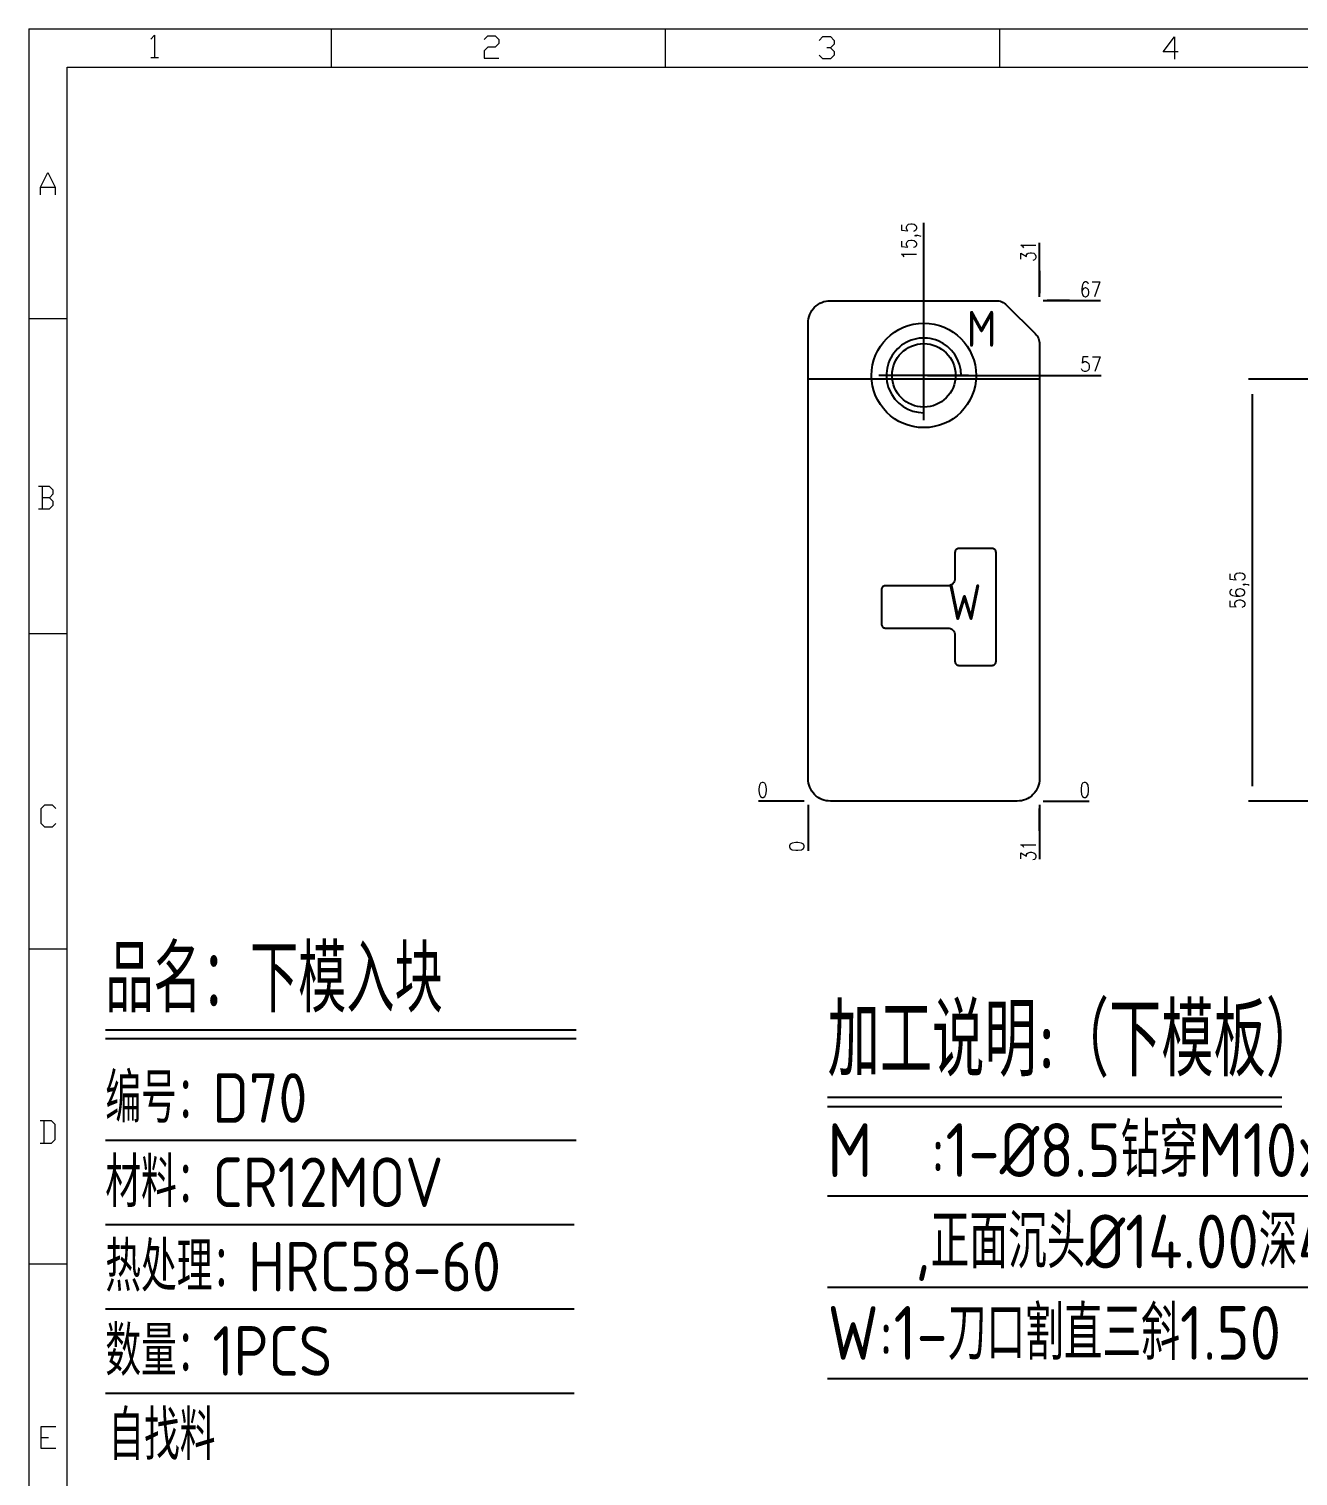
# Model space of a CAD drawing. Header units: millimetres. Extents: x 88508 to 142116, y -5268 to 20283.
# Drawn here: x 97681.9 to 97851.9, y -2783 to -2589.2 of the extents above; entities that cross this region are included whole.
import ezdxf
from ezdxf.enums import TextEntityAlignment as Align

# ---------------------------------------------------------------- set-up
doc = ezdxf.new("R2010")
doc.units = ezdxf.units.MM
doc.linetypes.add('CENTER', pattern=[0])
for name, color, linetype in [('DIE_P', 2, 'Continuous'), ('DIM', 4, 'Continuous'), ('TEXT', 4, 'Continuous')]:
    doc.layers.add(name, color=color, linetype=linetype)
doc.styles.add('gbenor', font='gbenor.shx', dxfattribs={"bigfont": 'gbcbig.shx'})
doc.styles.add('GBENOR_', font='gbenor.shx', dxfattribs={"bigfont": 'gbcbig'})
doc.styles.get("Standard").update_dxf_attribs({"font": 'txt.shx', "width": 0.85, "bigfont": 'ctxt.shx'})
doc.styles.add('TXT', font='txt.shx', dxfattribs={"width": 0.8, "bigfont": 'ctxt.shx'})
doc.dimstyles.new('T-2-WX', dxfattribs={"dimtxt": 2, "dimasz": 2, "dimexe": 0.5, "dimexo": 0.5, "dimgap": 0.5, "dimtad": 1, "dimtxsty": 'Standard', "dimblk": 'OPEN30', "dimcen": 0, "dimazin": 3, "dimtfac": 1, "dimtmove": 0, "dimatfit": 3, "dimldrblk": 'OPEN30', "dimlwd": -1, "dimlwe": -1})

# ---------------------------------------------------------------- blocks, each defined once
blk = doc.blocks.new('U40')
at = {"color": 254, "lineweight": 18}
for p, q in [((0, 1783.5), (0, 0)), ((0, 1783.5), (2530.2, 1783.5)), ((941.1, 1783.5), (941.1, 1746.5)), ((37, 37), (37, 1746.5)), ((37, 1746.5), (2493.2, 1746.5)), ((0, 1502.7), (37, 1502.7)), ((0, 1197.2), (37, 1197.2)), ((0, 891.7), (37, 891.7)), ((0, 586.3), (37, 586.3))]:
    blk.add_line(p, q, dxfattribs=at)
at = {"color": 254, "linetype": 'Continuous', "lineweight": 18}
for p, q in [((293.1, 1783.5), (293.1, 1746.5)), ((617.1, 1783.5), (617.1, 1746.5))]:
    blk.add_line(p, q, dxfattribs=at)
at = {"color": 92, "lineweight": 18}
for points in [[(118.3, 1773.7), (121.9, 1777.3), (121.9, 1755.8)], [(441.4, 1773.1), (445, 1776.7), (452.2, 1776.7), (455.8, 1773.1), (455.8, 1769.5), (452.2, 1765.9), (445, 1765.9), (441.4, 1762.3), (441.4, 1755.1), (455.8, 1755.1)], [(766.4, 1772.4), (770, 1776), (777.2, 1776), (780.8, 1772.4), (780.8, 1768.8), (777.2, 1765.2), (773.6, 1765.2)], [(1114.4, 1761.4), (1100, 1761.4), (1110.8, 1775.8), (1110.8, 1754.2)], [(118.3, 1755.8), (125.5, 1755.8)], [(777.2, 1765.2), (780.8, 1761.6), (780.8, 1758), (777.2, 1754.4), (770, 1754.4), (766.4, 1758)], [(11.1, 1622.8), (11.1, 1630), (18.3, 1644.4), (25.5, 1630), (25.5, 1622.8)], [(11.1, 1630), (25.5, 1630)], [(20, 1329), (23.6, 1332.6), (23.6, 1336.2), (20, 1339.8), (9.2, 1339.8)], [(12.8, 1339.8), (12.8, 1318.2)], [(9.2, 1318.2), (20, 1318.2), (23.6, 1321.8), (23.6, 1325.4), (20, 1329), (12.8, 1329)], [(26.1, 1013.2), (22.5, 1009.6), (15.3, 1009.6), (11.7, 1013.2), (11.7, 1027.6), (15.3, 1031.2), (22.5, 1031.2), (26.1, 1027.6)], [(11, 703.2), (21.8, 703.2), (25.4, 706.8), (25.4, 721.2), (21.8, 724.8), (11, 724.8)], [(14.6, 724.8), (14.6, 703.2)], [(26.1, 407), (11.7, 407), (11.7, 428.6), (26.1, 428.6)], [(11.7, 417.8), (18.9, 417.8)]]:
    blk.add_lwpolyline(points, dxfattribs=at)
at = {"lineweight": 18, "style": 'GBENOR_'}
blk.add_attdef('文档路径', (2126, 386.9), '', height=17.8, dxfattribs=at)
at = {"lineweight": 20, "style": 'TXT'}
for tag, height, p in [('18-**-**', 16.3, (1866.6, 256.2)), ('客户名称', 16.1, (1741.1, 134, 0)), ('料厚:', 16.1, (1741.3, 93.2, 0))]:
    blk.add_attdef(tag, text='', height=height, dxfattribs=at).set_placement(p, align=Align.MIDDLE)
for tag, p, height in [('88888', (1850.9, 207.5), 14.9), ('材质:', (1691.2, 168, 0), 16.1), ('核准', (1869.4, 127.5, 0), 16.1), ('设计', (1868.8, 88.3, 0), 16.1), ('绘图', (1868.2, 49.1, 0), 16.1)]:
    blk.add_attdef(tag, p, '', height=height, dxfattribs=at)
for tag, p, height, width in [('3', (2234.7, 206.9), 15.8, 0.7), ('4', (2234.7, 167.4), 15.8, 0.7), ('核准日期', (2041.1, 124.2, 0), 16.1, 0.68), ('设计日期', (2041.1, 84.5, 0), 16.1, 0.68), ('1', (2251.9, 85.9), 14.6, 0.7), ('绘图日期', (2040.9, 46.4, 0), 16.1, 0.68), ('2', (2235, 49.2), 14.6, 0.7)]:
    blk.add_attdef(tag, p, '', height=height, dxfattribs=dict(at, width=width))
blk = doc.blocks.new('*D10145')
at = {"layer": 'Defpoints', "color": 0}
for p in [(97857.04, -2636.09), (97845.72, -2692.59), (97857.04, -2692.59)]:
    blk.add_point(p, dxfattribs=at)
at = {"layer": 'DIM', "color": 0}
for p, q in [((97856.54, -2636.09), (97845.22, -2636.09)), ((97845.72, -2638.09), (97845.72, -2690.59)), ((97856.54, -2692.59), (97845.22, -2692.59))]:
    blk.add_line(p, q, dxfattribs=at)
at = {"layer": 'DIM', "color": 0, "insert": (97844.03, -2664.34), "char_height": 2, "attachment_point": 5, "rotation": 90}
blk.add_mtext('56,5', dxfattribs=at)
blk = doc.blocks.new('_Open30')
blk = doc.blocks.new('*D10146')
at = {"layer": 'Defpoints', "color": 0}
for p in [(97786.25, -2692.59), (97817.25, -2692.59), (97822.25, -2692.59)]:
    blk.add_point(p, dxfattribs=at)
at = {"layer": 'DIM', "color": 0}
blk.add_line((97817.75, -2692.59), (97823.88, -2692.59), dxfattribs=at)
at = {"layer": 'DIM', "color": 0, "insert": (97823.31, -2691.09), "char_height": 2, "attachment_point": 5}
blk.add_mtext('0', dxfattribs=at)
blk = doc.blocks.new('*D10147')
at = {"layer": 'Defpoints', "color": 0}
for p in [(97801.75, -2635.59), (97822.25, -2635.59), (97786.25, -2692.59)]:
    blk.add_point(p, dxfattribs=at)
at = {"layer": 'DIM', "color": 0}
for p, q in [((97802.25, -2635.59), (97814.25, -2635.59)), ((97814.25, -2635.59), (97818.25, -2635.59)), ((97818.25, -2635.59), (97825.5, -2635.59))]:
    blk.add_line(p, q, dxfattribs=at)
at = {"layer": 'DIM', "color": 0, "insert": (97824.12, -2634.09), "char_height": 2, "attachment_point": 5}
blk.add_mtext('57', dxfattribs=at)
blk = doc.blocks.new('*D10148')
at = {"layer": 'Defpoints', "color": 0}
for p in [(97817.25, -2625.59), (97822.25, -2625.59), (97786.25, -2692.59)]:
    blk.add_point(p, dxfattribs=at)
at = {"layer": 'DIM', "color": 0}
for p, q in [((97817.75, -2625.59), (97821.25, -2625.59)), ((97821.25, -2625.59), (97818.25, -2625.59)), ((97818.25, -2625.59), (97825.42, -2625.59))]:
    blk.add_line(p, q, dxfattribs=at)
at = {"layer": 'DIM', "color": 0, "insert": (97824.08, -2624.09), "char_height": 2, "attachment_point": 5}
blk.add_mtext('67', dxfattribs=at)
blk = doc.blocks.new('*D10149')
at = {"layer": 'Defpoints', "color": 0}
for p in [(97781.25, -2692.59), (97786.25, -2692.59), (97786.25, -2692.59)]:
    blk.add_point(p, dxfattribs=at)
at = {"layer": 'DIM', "color": 0}
blk.add_line((97785.75, -2692.59), (97779.61, -2692.59), dxfattribs=at)
at = {"layer": 'DIM', "color": 0, "insert": (97780.18, -2691.09), "char_height": 2, "attachment_point": 5}
blk.add_mtext('0', dxfattribs=at)
blk = doc.blocks.new('*D10150')
at = {"layer": 'Defpoints', "color": 0}
for p in [(97786.25, -2692.59), (97817.25, -2692.59), (97817.25, -2697.59)]:
    blk.add_point(p, dxfattribs=at)
at = {"layer": 'DIM', "color": 0}
for p, q in [((97817.25, -2693.09), (97817.25, -2696.59)), ((97817.25, -2696.59), (97817.25, -2693.59)), ((97817.25, -2693.59), (97817.25, -2700.36))]:
    blk.add_line(p, q, dxfattribs=at)
at = {"layer": 'DIM', "color": 0, "insert": (97815.75, -2699.23), "char_height": 2, "attachment_point": 5, "rotation": 90}
blk.add_mtext('31', dxfattribs=at)
blk = doc.blocks.new('*D10151')
at = {"layer": 'Defpoints', "color": 0}
for p in [(97786.25, -2692.59), (97786.25, -2692.59), (97786.25, -2697.59)]:
    blk.add_point(p, dxfattribs=at)
at = {"layer": 'DIM', "color": 0}
blk.add_line((97786.25, -2693.09), (97786.25, -2699.23), dxfattribs=at)
at = {"layer": 'DIM', "color": 0, "insert": (97784.75, -2698.66), "char_height": 2, "attachment_point": 5, "rotation": 90}
blk.add_mtext('0', dxfattribs=at)
blk = doc.blocks.new('*D10152')
at = {"layer": 'Defpoints', "color": 0}
for p in [(97817.25, -2620.59), (97817.25, -2625.59), (97786.25, -2692.59)]:
    blk.add_point(p, dxfattribs=at)
at = {"layer": 'DIM', "color": 0}
for p, q in [((97817.25, -2624.59), (97817.25, -2617.83)), ((97817.25, -2625.09), (97817.25, -2621.59)), ((97817.25, -2621.59), (97817.25, -2624.59))]:
    blk.add_line(p, q, dxfattribs=at)
at = {"layer": 'DIM', "color": 0, "insert": (97815.75, -2618.96), "char_height": 2, "attachment_point": 5, "rotation": 90}
blk.add_mtext('31', dxfattribs=at)
blk = doc.blocks.new('*D10153')
at = {"layer": 'Defpoints', "color": 0}
for p in [(97801.75, -2620.59), (97801.75, -2635.59), (97786.25, -2692.59)]:
    blk.add_point(p, dxfattribs=at)
at = {"layer": 'DIM', "color": 0}
for p, q in [((97801.75, -2624.59), (97801.75, -2615.15)), ((97801.75, -2628.59), (97801.75, -2624.59)), ((97801.75, -2635.09), (97801.75, -2628.59))]:
    blk.add_line(p, q, dxfattribs=at)
at = {"layer": 'DIM', "color": 0, "insert": (97800.06, -2617.62), "char_height": 2, "attachment_point": 5, "rotation": 90}
blk.add_mtext('15,5', dxfattribs=at)

msp = doc.modelspace()

# ---------------------------------------------------------------- linework, layer by layer
at = {"layer": 'DIE_P', "linetype": 'Continuous'}
msp.add_lwpolyline([(97789.247, -2692.593, -0.4142136), (97786.247, -2689.593), (97786.247, -2628.593, -0.4142136), (97789.247, -2625.593), (97811.419, -2625.593, -0.1989124), (97812.833, -2626.179), (97816.661, -2630.007, -0.1989124), (97817.247, -2631.421), (97817.247, -2689.593, -0.4142136), (97814.247, -2692.593)], format="xyb", close=True, dxfattribs=at)
at = {"layer": 'DIE_P'}
msp.add_lwpolyline([(97806.747, -2635.593, 2.4142136), (97801.747, -2640.593)], format="xyb", dxfattribs=at)
at = {"layer": 'DIE_P', "linetype": 'CENTER'}
for points in [[(97801.747, -2641.593), (97801.747, -2629.593)], [(97807.747, -2635.593), (97795.747, -2635.593)]]:
    msp.add_lwpolyline(points, dxfattribs=at)
at = {"layer": 'DIE_P', "linetype": 'Continuous'}
msp.add_lwpolyline([(97817.247, -2636.09), (97786.247, -2636.09)], dxfattribs=at)
at = {"layer": 'DIE_P', "color": 6, "linetype": 'Continuous'}
msp.add_lwpolyline([(97796.597, -2663.768, 0.4142136), (97796.072, -2664.293), (97796.072, -2668.893, 0.4142136), (97796.597, -2669.418), (97804.947, -2669.418, -0.4142136), (97805.922, -2670.393), (97805.922, -2673.893, 0.4142136), (97806.447, -2674.418), (97810.897, -2674.418, 0.4142136), (97811.422, -2673.893), (97811.422, -2659.293, 0.4142136), (97810.897, -2658.768), (97806.447, -2658.768, 0.4142136), (97805.922, -2659.293), (97805.922, -2662.793, -0.4142136), (97804.947, -2663.768)], format="xyb", close=True, dxfattribs=at)
at = {"layer": 'DIE_P', "linetype": 'Continuous'}
msp.add_circle((97801.747, -2635.593), 7, dxfattribs=at)
at = {"layer": 'DIE_P'}
msp.add_circle((97801.747, -2635.593), 4.25, dxfattribs=at)
at = {"layer": 'DIM', "color": 4, "linetype": 'Continuous', "lineweight": 25}
for p, q in [((97692.149, -2723.207), (97755.209, -2723.207)), ((97692.149, -2724.369), (97755.209, -2724.369)), ((97692.149, -2737.983), (97755.209, -2737.983)), ((97692.149, -2749.273), (97754.936, -2749.273)), ((97692.149, -2760.563), (97754.936, -2760.563)), ((97692.149, -2771.853), (97754.936, -2771.853))]:
    msp.add_line(p, q, dxfattribs=at)
at = {"layer": 'TEXT', "color": 3}
for p, q in [((97788.864, -2732.224), (97849.69, -2732.224)), ((97788.864, -2733.484), (97849.69, -2733.484)), ((97788.864, -2745.436), (97933.208, -2745.436)), ((97788.864, -2757.676), (97933.208, -2757.676)), ((97788.864, -2769.916), (97933.208, -2769.916))]:
    msp.add_line(p, q, dxfattribs=at)

# ---------------------------------------------------------------- block references
at = {"ltscale": 3, "xscale": 0.1380887844040191, "yscale": 0.1380887844040191, "zscale": 0.1380887844040191}
msp.add_blockref('U40', (97681.919, -2835.491), dxfattribs=at)

# ---------------------------------------------------------------- texts
at = {"layer": 'DIM', "color": 3, "linetype": 'Continuous', "lineweight": 25, "style": 'gbenor'}
for s, height, p in [('品名：下模入块', 8.9655, (97692.149, -2720.883)), ('编号：D70', 6.6411, (97692.149, -2735.659)), ('材料：CR12MOV', 6.6411, (97692.149, -2746.949)), ('热处理：HRC58-60', 6.64111, (97692.149, -2758.239)), ('数量：1PCS', 6.6411, (97692.149, -2769.529)), ('自找料', 6.6411, (97692.553, -2780.819))]:
    msp.add_text(s, height=height, dxfattribs=at).set_placement(p)
at = {"layer": 'TEXT', "color": 4, "style": 'gbenor'}
for s, p in [('M', (97809.486, -2629.349)), ('W', (97807.187, -2665.952))]:
    msp.add_text(s, height=4.8, dxfattribs=at).set_placement(p, align=Align.MIDDLE_CENTER)
for s, height, p in [('加工说明:（下模板）', 9.72, (97788.864, -2729.452)), ('M  :1-%%c8.5钻穿M10xP1.50正面攻穿', 7.2, (97788.864, -2742.916)), ('   ,正面沉头%%C14.00深40.00mm(内六角平头螺丝)', 7.2, (97788.864, -2755.156))]:
    msp.add_text(s, height=height, dxfattribs=at).set_placement(p)
at = {"layer": 'TEXT', "color": 1, "style": 'gbenor'}
msp.add_text('W:1-刀口割直三斜1.50 单+0.06', height=7.2, dxfattribs=at).set_placement((97788.864, -2767.396))

# ---------------------------------------------------------------- dimensions: what is measured, and where the dimension line sits
at = {"layer": 'DIM'}
for feature_location, offset, dtype, origin, picture, middle in [((97801.747, -2635.593), (0, 15), 1, (97786.247, -2692.593), '*D10153', (97800.057, -2617.624)), ((97817.247, -2625.593), (0, 5), 1, (97786.247, -2692.593), '*D10152', (97815.747, -2618.959)), ((97817.247, -2625.593), (5, 0), 0, (97786.247, -2692.593), '*D10148', (97824.083, -2624.093)), ((97801.747, -2635.593), (20.5, 0), 0, (97786.247, -2692.593), '*D10147', (97824.123, -2634.093)), ((97786.247045646, -2692.592820926), (-5, 0), 0, (97786.247045646, -2692.592820926), '*D10149', (97780.180378979, -2691.092820926)), ((97817.247045666, -2692.592820926), (5, 0), 0, (97786.247045646, -2692.592820926), '*D10146', (97823.313712332, -2691.092820926)), ((97786.247045646, -2692.592820926), (0, -5), 1, (97786.247045646, -2692.592820926), '*D10151', (97784.747045646, -2698.659487593)), ((97817.247, -2692.593), (0, -5), 1, (97786.247, -2692.593), '*D10150', (97815.747, -2699.226))]:
    dim = msp.add_ordinate_dim(feature_location=feature_location, offset=offset, dtype=dtype, origin=origin, dimstyle='T-2-WX', dxfattribs=at)
    dim.commit()
    dim.dimension.update_dxf_attribs({"geometry": picture, "text_midpoint": middle})
dim = msp.add_linear_dim(base=(97845.72, -2692.593), p1=(97857.04, -2636.09), p2=(97857.04, -2692.593), angle=270, dimstyle='T-2-WX', dxfattribs=at)
dim.commit()
dim.dimension.update_dxf_attribs({"geometry": '*D10145', "text_midpoint": (97845.72, -2664.341), "dimtype": 160})

doc.saveas('drawing.dxf')
